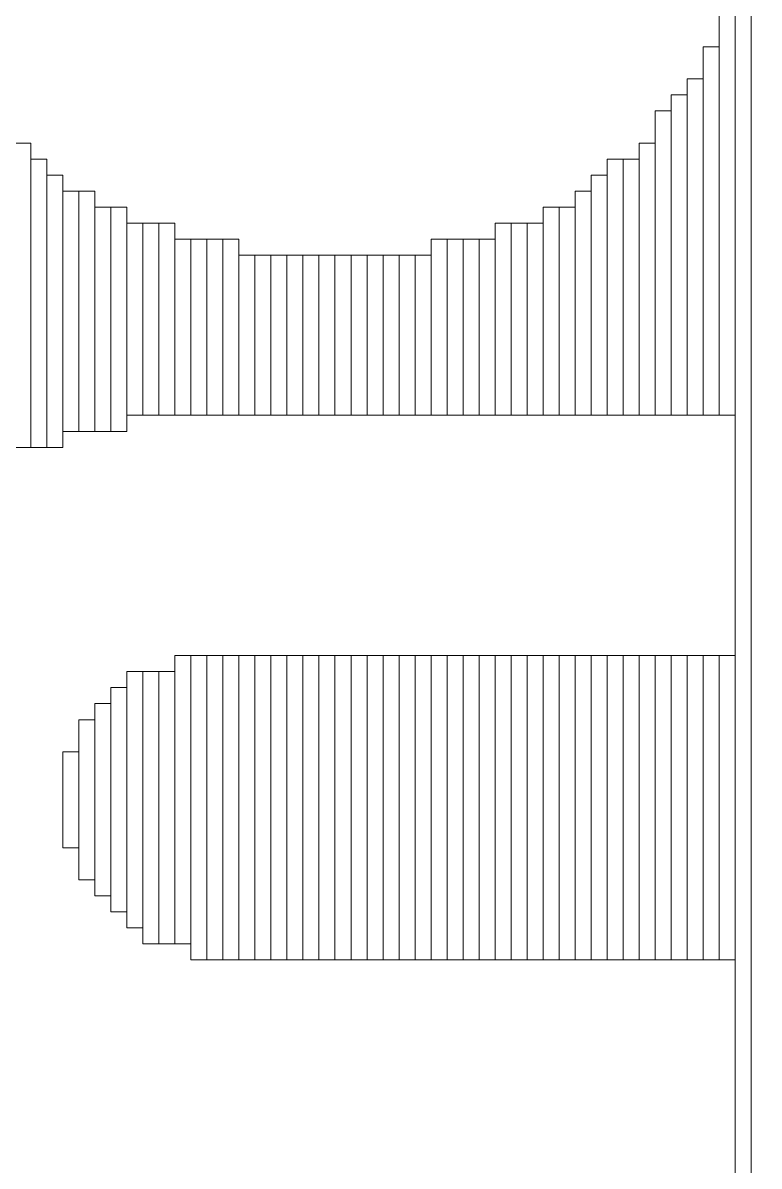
# Model space of a CAD drawing. Header units: millimetres. Extents: x -90 to 99, y -65 to 67.
# Drawn here: x -49.585 to -48.417, y -4.617 to -2.804 of the extents above; entities that cross this region are included whole.
import ezdxf

# ---------------------------------------------------------------- set-up
doc = ezdxf.new("R2010")
doc.units = ezdxf.units.MM
doc.header["$MEASUREMENT"] = 0
doc.layers.add('BG_OUTLINE', color=7, linetype='Continuous')
doc.layers.add('MA_PEN3', color=7, linetype='Continuous')

msp = doc.modelspace()

# ---------------------------------------------------------------- linework, layer by layer
at = {"layer": 'BG_OUTLINE', "color": 3, "lineweight": 9}
msp.add_open_spline([(-71.7269, -61.8795), (-71.7269, -61.8795), (-71.7343, 42.2681), (-71.7343, 42.2681), (-71.7343, 42.2681), (-71.7348, 43.0066), (-71.4419, 43.715), (-70.92, 44.2375), (-70.92, 44.2375), (-70.3982, 44.76), (-69.6866, 45.0538), (-68.9482, 45.0543), (-68.9482, 45.0543), (-68.9482, 45.0543), (75.2046, 45.0543), (75.2046, 45.0543), (75.2046, 45.0543), (76.8319, 45.0552), (78.1763, 43.7805), (78.2661, 42.1556), (78.2661, 42.1556), (78.2661, 42.1556), (78.2661, 31.2814), (78.2661, 31.2814), (78.2661, 31.2814), (78.2661, 31.2814), (72.2646, 31.2814), (72.2646, 31.2814), (72.2646, 31.2814), (72.2646, 31.2814), (72.2646, 26.9814), (72.2646, 26.9814), (72.2646, 26.9814), (72.2646, 26.9814), (78.2661, 26.9814), (78.2661, 26.9814), (78.2661, 26.9814), (78.2661, 26.9814), (78.2661, 18.6553), (78.2661, 18.6553), (78.2661, 18.6553), (78.2661, 18.6553), (72.2496, 18.6553), (72.2496, 18.6553), (72.2496, 18.6553), (72.2496, 18.6553), (72.2496, 14.3553), (72.2496, 14.3553), (72.2496, 14.3553), (72.2496, 14.3553), (78.2661, 14.3553), (78.2661, 14.3553), (78.2661, 14.3553), (78.2661, 14.3553), (78.2661, 9.255), (78.2661, 9.255), (78.2661, 9.255), (78.2661, 9.255), (72.2648, 9.255), (72.2648, 9.255), (72.2648, 9.255), (72.2648, 9.255), (72.2648, 4.955), (72.2648, 4.955), (72.2648, 4.955), (72.2648, 4.955), (78.2661, 4.955), (78.2661, 4.955), (78.2661, 4.955), (78.2661, 4.955), (78.2661, -3.3762), (78.2661, -3.3762), (78.2661, -3.3762), (78.2661, -3.3762), (72.2445, -3.3762), (72.2445, -3.3762), (72.2445, -3.3762), (72.2445, -3.3762), (72.2445, -7.6762), (72.2445, -7.6762), (72.2445, -7.6762), (72.2445, -7.6762), (78.2661, -7.6762), (78.2661, -7.6762), (78.2661, -7.6762), (78.2661, -7.6762), (78.2661, -12.7615), (78.2661, -12.7615), (78.2661, -12.7615), (78.2661, -12.7615), (72.2651, -12.7615), (72.2651, -12.7615), (72.2651, -12.7615), (72.2651, -12.7615), (72.2651, -17.0615), (72.2651, -17.0615), (72.2651, -17.0615), (72.2651, -17.0615), (78.2661, -17.0615), (78.2661, -17.0615), (78.2661, -17.0615), (78.2661, -17.0615), (78.2661, -25.4097), (78.2661, -25.4097), (78.2661, -25.4097), (78.2661, -25.4097), (72.2656, -25.4097), (72.2656, -25.4097), (72.2656, -25.4097), (72.2656, -25.4097), (72.2656, -29.7097), (72.2656, -29.7097), (72.2656, -29.7097), (72.2656, -29.7097), (78.2661, -29.7097), (78.2661, -29.7097), (78.2661, -29.7097), (78.2661, -29.7097), (78.2661, -34.793), (78.2661, -34.793), (78.2661, -34.793), (78.2661, -34.793), (72.2679, -34.793), (72.2679, -34.793), (72.2679, -34.793), (72.2679, -34.793), (72.2679, -39.0929), (72.2679, -39.0929), (72.2679, -39.0929), (72.2679, -39.0929), (78.2661, -39.0929), (78.2661, -39.0929), (78.2661, -39.0929), (78.2661, -39.0929), (78.2661, -47.4269), (78.2661, -47.4269), (78.2661, -47.4269), (78.2661, -47.4269), (72.2679, -47.4269), (72.2679, -47.4269), (72.2679, -47.4269), (72.2679, -47.4269), (72.2679, -51.7269), (72.2679, -51.7269), (72.2679, -51.7269), (72.2679, -51.7269), (78.2661, -51.7269), (78.2661, -51.7269), (78.2661, -51.7269), (78.2661, -51.7269), (78.2661, -51.8138), (78.2661, -51.8138), (78.2661, -51.8138), (78.2661, -51.8138), (78.2656, -61.8468), (78.2656, -61.8468), (78.2656, -61.8468), (78.2661, -62.6669), (77.9407, -63.4536), (77.3612, -64.0339), (77.3612, -64.0339), (76.7817, -64.6142), (75.9915, -64.9405), (75.1713, -64.941), (75.1713, -64.941), (75.1713, -64.941), (-68.6609, -64.9456), (-68.6609, -64.9456), (-68.6609, -64.9456), (-69.4735, -64.9461), (-70.2531, -64.6237), (-70.8281, -64.0495), (-70.8281, -64.0495), (-71.4031, -63.4752), (-71.7264, -62.6922), (-71.7269, -61.8795)], degree=3, knots=[0, 0, 0, 0, 0.022727, 0.022727, 0.022727, 0.022727, 0.045455, 0.045455, 0.045455, 0.045455, 0.068182, 0.068182, 0.068182, 0.068182, 0.090909, 0.090909, 0.090909, 0.090909, 0.113636, 0.113636, 0.113636, 0.113636, 0.136364, 0.136364, 0.136364, 0.136364, 0.159091, 0.159091, 0.159091, 0.159091, 0.181818, 0.181818, 0.181818, 0.181818, 0.204545, 0.204545, 0.204545, 0.204545, 0.227273, 0.227273, 0.227273, 0.227273, 0.25, 0.25, 0.25, 0.25, 0.272727, 0.272727, 0.272727, 0.272727, 0.295455, 0.295455, 0.295455, 0.295455, 0.318182, 0.318182, 0.318182, 0.318182, 0.340909, 0.340909, 0.340909, 0.340909, 0.363636, 0.363636, 0.363636, 0.363636, 0.386364, 0.386364, 0.386364, 0.386364, 0.409091, 0.409091, 0.409091, 0.409091, 0.431818, 0.431818, 0.431818, 0.431818, 0.454545, 0.454545, 0.454545, 0.454545, 0.477273, 0.477273, 0.477273, 0.477273, 0.5, 0.5, 0.5, 0.5, 0.522727, 0.522727, 0.522727, 0.522727, 0.545455, 0.545455, 0.545455, 0.545455, 0.568182, 0.568182, 0.568182, 0.568182, 0.590909, 0.590909, 0.590909, 0.590909, 0.613636, 0.613636, 0.613636, 0.613636, 0.636364, 0.636364, 0.636364, 0.636364, 0.659091, 0.659091, 0.659091, 0.659091, 0.681818, 0.681818, 0.681818, 0.681818, 0.704545, 0.704545, 0.704545, 0.704545, 0.727273, 0.727273, 0.727273, 0.727273, 0.75, 0.75, 0.75, 0.75, 0.772727, 0.772727, 0.772727, 0.772727, 0.795455, 0.795455, 0.795455, 0.795455, 0.818182, 0.818182, 0.818182, 0.818182, 0.840909, 0.840909, 0.840909, 0.840909, 0.863636, 0.863636, 0.863636, 0.863636, 0.886364, 0.886364, 0.886364, 0.886364, 0.909091, 0.909091, 0.909091, 0.909091, 0.931818, 0.931818, 0.931818, 0.931818, 0.954545, 0.954545, 0.954545, 0.954545, 0.977273, 0.977273, 0.977273, 0.977273, 1, 1, 1, 1], dxfattribs=at)
at = {"layer": 'MA_PEN3', "color": 5, "lineweight": 9}
for points in [[(-48.4043, -7.3384), (-48.4043, -7.3384), (-48.4297, -7.3384), (-48.4297, -7.3384), (-48.4297, -7.3384), (-48.4297, -7.3384), (-48.4297, 4.7264), (-48.4297, 4.7264), (-48.4297, 4.7264), (-48.4297, 4.7264), (-48.4043, 4.7264), (-48.4043, 4.7264), (-48.4043, 4.7264), (-48.4043, 4.7264), (-48.4043, -7.3384), (-48.4043, -7.3384)], [(-48.4297, -5.0016), (-48.4297, -5.0016), (-48.4551, -5.0016), (-48.4551, -5.0016), (-48.4551, -5.0016), (-48.4551, -5.0016), (-48.4551, -2.6648), (-48.4551, -2.6648), (-48.4551, -2.6648), (-48.4551, -2.6648), (-48.4297, -2.6648), (-48.4297, -2.6648), (-48.4297, -2.6648), (-48.4297, -2.6648), (-48.4297, -5.0016), (-48.4297, -5.0016)], [(-48.4551, -3.4268), (-48.4551, -3.4268), (-48.4805, -3.4268), (-48.4805, -3.4268), (-48.4805, -3.4268), (-48.4805, -3.4268), (-48.4805, -2.7664), (-48.4805, -2.7664), (-48.4805, -2.7664), (-48.4805, -2.7664), (-48.4551, -2.7664), (-48.4551, -2.7664), (-48.4551, -2.7664), (-48.4551, -2.7664), (-48.4551, -3.4268), (-48.4551, -3.4268)], [(-48.4805, -3.4268), (-48.4805, -3.4268), (-48.5059, -3.4268), (-48.5059, -3.4268), (-48.5059, -3.4268), (-48.5059, -3.4268), (-48.5059, -2.8426), (-48.5059, -2.8426), (-48.5059, -2.8426), (-48.5059, -2.8426), (-48.4805, -2.8426), (-48.4805, -2.8426), (-48.4805, -2.8426), (-48.4805, -2.8426), (-48.4805, -3.4268), (-48.4805, -3.4268)], [(-48.5059, -3.4268), (-48.5059, -3.4268), (-48.5313, -3.4268), (-48.5313, -3.4268), (-48.5313, -3.4268), (-48.5313, -3.4268), (-48.5313, -2.8934), (-48.5313, -2.8934), (-48.5313, -2.8934), (-48.5313, -2.8934), (-48.5059, -2.8934), (-48.5059, -2.8934), (-48.5059, -2.8934), (-48.5059, -2.8934), (-48.5059, -3.4268), (-48.5059, -3.4268)], [(-48.5313, -3.4268), (-48.5313, -3.4268), (-48.5567, -3.4268), (-48.5567, -3.4268), (-48.5567, -3.4268), (-48.5567, -3.4268), (-48.5567, -2.9188), (-48.5567, -2.9188), (-48.5567, -2.9188), (-48.5567, -2.9188), (-48.5313, -2.9188), (-48.5313, -2.9188), (-48.5313, -2.9188), (-48.5313, -2.9188), (-48.5313, -3.4268), (-48.5313, -3.4268)], [(-48.5567, -3.4268), (-48.5567, -3.4268), (-48.5821, -3.4268), (-48.5821, -3.4268), (-48.5821, -3.4268), (-48.5821, -3.4268), (-48.5821, -2.9442), (-48.5821, -2.9442), (-48.5821, -2.9442), (-48.5821, -2.9442), (-48.5567, -2.9442), (-48.5567, -2.9442), (-48.5567, -2.9442), (-48.5567, -2.9442), (-48.5567, -3.4268), (-48.5567, -3.4268)], [(-49.5728, -3.4776), (-49.5728, -3.4776), (-49.5981, -3.4776), (-49.5981, -3.4776), (-49.5981, -3.4776), (-49.5981, -3.4776), (-49.5981, -2.995), (-49.5981, -2.995), (-49.5981, -2.995), (-49.5981, -2.995), (-49.5728, -2.995), (-49.5728, -2.995), (-49.5728, -2.995), (-49.5728, -2.995), (-49.5728, -3.4776), (-49.5728, -3.4776)], [(-48.5821, -3.4268), (-48.5821, -3.4268), (-48.6075, -3.4268), (-48.6075, -3.4268), (-48.6075, -3.4268), (-48.6075, -3.4268), (-48.6075, -2.995), (-48.6075, -2.995), (-48.6075, -2.995), (-48.6075, -2.995), (-48.5821, -2.995), (-48.5821, -2.995), (-48.5821, -2.995), (-48.5821, -2.995), (-48.5821, -3.4268), (-48.5821, -3.4268)], [(-49.5473, -3.4776), (-49.5473, -3.4776), (-49.5728, -3.4776), (-49.5728, -3.4776), (-49.5728, -3.4776), (-49.5728, -3.4776), (-49.5728, -3.0204), (-49.5728, -3.0204), (-49.5728, -3.0204), (-49.5728, -3.0204), (-49.5473, -3.0204), (-49.5473, -3.0204), (-49.5473, -3.0204), (-49.5473, -3.0204), (-49.5473, -3.4776), (-49.5473, -3.4776)], [(-48.6329, -3.4268), (-48.6329, -3.4268), (-48.6583, -3.4268), (-48.6583, -3.4268), (-48.6583, -3.4268), (-48.6583, -3.4268), (-48.6583, -3.0204), (-48.6583, -3.0204), (-48.6583, -3.0204), (-48.6583, -3.0204), (-48.6329, -3.0204), (-48.6329, -3.0204), (-48.6329, -3.0204), (-48.6329, -3.0204), (-48.6329, -3.4268), (-48.6329, -3.4268)], [(-48.6075, -3.4268), (-48.6075, -3.4268), (-48.6329, -3.4268), (-48.6329, -3.4268), (-48.6329, -3.4268), (-48.6329, -3.4268), (-48.6329, -3.0204), (-48.6329, -3.0204), (-48.6329, -3.0204), (-48.6329, -3.0204), (-48.6075, -3.0204), (-48.6075, -3.0204), (-48.6075, -3.0204), (-48.6075, -3.0204), (-48.6075, -3.4268), (-48.6075, -3.4268)], [(-49.5219, -3.4776), (-49.5219, -3.4776), (-49.5473, -3.4776), (-49.5473, -3.4776), (-49.5473, -3.4776), (-49.5473, -3.4776), (-49.5473, -3.0458), (-49.5473, -3.0458), (-49.5473, -3.0458), (-49.5473, -3.0458), (-49.5219, -3.0458), (-49.5219, -3.0458), (-49.5219, -3.0458), (-49.5219, -3.0458), (-49.5219, -3.4776), (-49.5219, -3.4776)], [(-48.6583, -3.4268), (-48.6583, -3.4268), (-48.6837, -3.4268), (-48.6837, -3.4268), (-48.6837, -3.4268), (-48.6837, -3.4268), (-48.6837, -3.0458), (-48.6837, -3.0458), (-48.6837, -3.0458), (-48.6837, -3.0458), (-48.6583, -3.0458), (-48.6583, -3.0458), (-48.6583, -3.0458), (-48.6583, -3.0458), (-48.6583, -3.4268), (-48.6583, -3.4268)], [(-49.4966, -3.4522), (-49.4966, -3.4522), (-49.5219, -3.4522), (-49.5219, -3.4522), (-49.5219, -3.4522), (-49.5219, -3.4522), (-49.5219, -3.0712), (-49.5219, -3.0712), (-49.5219, -3.0712), (-49.5219, -3.0712), (-49.4966, -3.0712), (-49.4966, -3.0712), (-49.4966, -3.0712), (-49.4966, -3.0712), (-49.4966, -3.4522), (-49.4966, -3.4522)], [(-49.4711, -3.4522), (-49.4711, -3.4522), (-49.4966, -3.4522), (-49.4966, -3.4522), (-49.4966, -3.4522), (-49.4966, -3.4522), (-49.4966, -3.0712), (-49.4966, -3.0712), (-49.4966, -3.0712), (-49.4966, -3.0712), (-49.4711, -3.0712), (-49.4711, -3.0712), (-49.4711, -3.0712), (-49.4711, -3.0712), (-49.4711, -3.4522), (-49.4711, -3.4522)], [(-48.6837, -3.4268), (-48.6837, -3.4268), (-48.7091, -3.4268), (-48.7091, -3.4268), (-48.7091, -3.4268), (-48.7091, -3.4268), (-48.7091, -3.0712), (-48.7091, -3.0712), (-48.7091, -3.0712), (-48.7091, -3.0712), (-48.6837, -3.0712), (-48.6837, -3.0712), (-48.6837, -3.0712), (-48.6837, -3.0712), (-48.6837, -3.4268), (-48.6837, -3.4268)], [(-49.4457, -3.4522), (-49.4457, -3.4522), (-49.4711, -3.4522), (-49.4711, -3.4522), (-49.4711, -3.4522), (-49.4711, -3.4522), (-49.4711, -3.0966), (-49.4711, -3.0966), (-49.4711, -3.0966), (-49.4711, -3.0966), (-49.4457, -3.0966), (-49.4457, -3.0966), (-49.4457, -3.0966), (-49.4457, -3.0966), (-49.4457, -3.4522), (-49.4457, -3.4522)], [(-49.4204, -3.4522), (-49.4204, -3.4522), (-49.4457, -3.4522), (-49.4457, -3.4522), (-49.4457, -3.4522), (-49.4457, -3.4522), (-49.4457, -3.0966), (-49.4457, -3.0966), (-49.4457, -3.0966), (-49.4457, -3.0966), (-49.4204, -3.0966), (-49.4204, -3.0966), (-49.4204, -3.0966), (-49.4204, -3.0966), (-49.4204, -3.4522), (-49.4204, -3.4522)], [(-48.7345, -3.4268), (-48.7345, -3.4268), (-48.7599, -3.4268), (-48.7599, -3.4268), (-48.7599, -3.4268), (-48.7599, -3.4268), (-48.7599, -3.0966), (-48.7599, -3.0966), (-48.7599, -3.0966), (-48.7599, -3.0966), (-48.7345, -3.0966), (-48.7345, -3.0966), (-48.7345, -3.0966), (-48.7345, -3.0966), (-48.7345, -3.4268), (-48.7345, -3.4268)], [(-48.7091, -3.4268), (-48.7091, -3.4268), (-48.7345, -3.4268), (-48.7345, -3.4268), (-48.7345, -3.4268), (-48.7345, -3.4268), (-48.7345, -3.0966), (-48.7345, -3.0966), (-48.7345, -3.0966), (-48.7345, -3.0966), (-48.7091, -3.0966), (-48.7091, -3.0966), (-48.7091, -3.0966), (-48.7091, -3.0966), (-48.7091, -3.4268), (-48.7091, -3.4268)], [(-49.3949, -3.4268), (-49.3949, -3.4268), (-49.4204, -3.4268), (-49.4204, -3.4268), (-49.4204, -3.4268), (-49.4204, -3.4268), (-49.4204, -3.122), (-49.4204, -3.122), (-49.4204, -3.122), (-49.4204, -3.122), (-49.3949, -3.122), (-49.3949, -3.122), (-49.3949, -3.122), (-49.3949, -3.122), (-49.3949, -3.4268), (-49.3949, -3.4268)], [(-49.3695, -3.4268), (-49.3695, -3.4268), (-49.3949, -3.4268), (-49.3949, -3.4268), (-49.3949, -3.4268), (-49.3949, -3.4268), (-49.3949, -3.122), (-49.3949, -3.122), (-49.3949, -3.122), (-49.3949, -3.122), (-49.3695, -3.122), (-49.3695, -3.122), (-49.3695, -3.122), (-49.3695, -3.122), (-49.3695, -3.4268), (-49.3695, -3.4268)], [(-49.3442, -3.4268), (-49.3442, -3.4268), (-49.3695, -3.4268), (-49.3695, -3.4268), (-49.3695, -3.4268), (-49.3695, -3.4268), (-49.3695, -3.122), (-49.3695, -3.122), (-49.3695, -3.122), (-49.3695, -3.122), (-49.3442, -3.122), (-49.3442, -3.122), (-49.3442, -3.122), (-49.3442, -3.122), (-49.3442, -3.4268), (-49.3442, -3.4268)], [(-48.8107, -3.4268), (-48.8107, -3.4268), (-48.8361, -3.4268), (-48.8361, -3.4268), (-48.8361, -3.4268), (-48.8361, -3.4268), (-48.8361, -3.122), (-48.8361, -3.122), (-48.8361, -3.122), (-48.8361, -3.122), (-48.8107, -3.122), (-48.8107, -3.122), (-48.8107, -3.122), (-48.8107, -3.122), (-48.8107, -3.4268), (-48.8107, -3.4268)], [(-48.7853, -3.4268), (-48.7853, -3.4268), (-48.8107, -3.4268), (-48.8107, -3.4268), (-48.8107, -3.4268), (-48.8107, -3.4268), (-48.8107, -3.122), (-48.8107, -3.122), (-48.8107, -3.122), (-48.8107, -3.122), (-48.7853, -3.122), (-48.7853, -3.122), (-48.7853, -3.122), (-48.7853, -3.122), (-48.7853, -3.4268), (-48.7853, -3.4268)], [(-48.7599, -3.4268), (-48.7599, -3.4268), (-48.7853, -3.4268), (-48.7853, -3.4268), (-48.7853, -3.4268), (-48.7853, -3.4268), (-48.7853, -3.122), (-48.7853, -3.122), (-48.7853, -3.122), (-48.7853, -3.122), (-48.7599, -3.122), (-48.7599, -3.122), (-48.7599, -3.122), (-48.7599, -3.122), (-48.7599, -3.4268), (-48.7599, -3.4268)], [(-49.3187, -3.4268), (-49.3187, -3.4268), (-49.3442, -3.4268), (-49.3442, -3.4268), (-49.3442, -3.4268), (-49.3442, -3.4268), (-49.3442, -3.1474), (-49.3442, -3.1474), (-49.3442, -3.1474), (-49.3442, -3.1474), (-49.3187, -3.1474), (-49.3187, -3.1474), (-49.3187, -3.1474), (-49.3187, -3.1474), (-49.3187, -3.4268), (-49.3187, -3.4268)], [(-49.2933, -3.4268), (-49.2933, -3.4268), (-49.3187, -3.4268), (-49.3187, -3.4268), (-49.3187, -3.4268), (-49.3187, -3.4268), (-49.3187, -3.1474), (-49.3187, -3.1474), (-49.3187, -3.1474), (-49.3187, -3.1474), (-49.2933, -3.1474), (-49.2933, -3.1474), (-49.2933, -3.1474), (-49.2933, -3.1474), (-49.2933, -3.4268), (-49.2933, -3.4268)], [(-49.268, -3.4268), (-49.268, -3.4268), (-49.2933, -3.4268), (-49.2933, -3.4268), (-49.2933, -3.4268), (-49.2933, -3.4268), (-49.2933, -3.1474), (-49.2933, -3.1474), (-49.2933, -3.1474), (-49.2933, -3.1474), (-49.268, -3.1474), (-49.268, -3.1474), (-49.268, -3.1474), (-49.268, -3.1474), (-49.268, -3.4268), (-49.268, -3.4268)], [(-49.2425, -3.4268), (-49.2425, -3.4268), (-49.268, -3.4268), (-49.268, -3.4268), (-49.268, -3.4268), (-49.268, -3.4268), (-49.268, -3.1474), (-49.268, -3.1474), (-49.268, -3.1474), (-49.268, -3.1474), (-49.2425, -3.1474), (-49.2425, -3.1474), (-49.2425, -3.1474), (-49.2425, -3.1474), (-49.2425, -3.4268), (-49.2425, -3.4268)], [(-48.9123, -3.4268), (-48.9123, -3.4268), (-48.9377, -3.4268), (-48.9377, -3.4268), (-48.9377, -3.4268), (-48.9377, -3.4268), (-48.9377, -3.1474), (-48.9377, -3.1474), (-48.9377, -3.1474), (-48.9377, -3.1474), (-48.9123, -3.1474), (-48.9123, -3.1474), (-48.9123, -3.1474), (-48.9123, -3.1474), (-48.9123, -3.4268), (-48.9123, -3.4268)], [(-48.8869, -3.4268), (-48.8869, -3.4268), (-48.9123, -3.4268), (-48.9123, -3.4268), (-48.9123, -3.4268), (-48.9123, -3.4268), (-48.9123, -3.1474), (-48.9123, -3.1474), (-48.9123, -3.1474), (-48.9123, -3.1474), (-48.8869, -3.1474), (-48.8869, -3.1474), (-48.8869, -3.1474), (-48.8869, -3.1474), (-48.8869, -3.4268), (-48.8869, -3.4268)], [(-48.8615, -3.4268), (-48.8615, -3.4268), (-48.8869, -3.4268), (-48.8869, -3.4268), (-48.8869, -3.4268), (-48.8869, -3.4268), (-48.8869, -3.1474), (-48.8869, -3.1474), (-48.8869, -3.1474), (-48.8869, -3.1474), (-48.8615, -3.1474), (-48.8615, -3.1474), (-48.8615, -3.1474), (-48.8615, -3.1474), (-48.8615, -3.4268), (-48.8615, -3.4268)], [(-48.8361, -3.4268), (-48.8361, -3.4268), (-48.8615, -3.4268), (-48.8615, -3.4268), (-48.8615, -3.4268), (-48.8615, -3.4268), (-48.8615, -3.1474), (-48.8615, -3.1474), (-48.8615, -3.1474), (-48.8615, -3.1474), (-48.8361, -3.1474), (-48.8361, -3.1474), (-48.8361, -3.1474), (-48.8361, -3.1474), (-48.8361, -3.4268), (-48.8361, -3.4268)], [(-49.2171, -3.4268), (-49.2171, -3.4268), (-49.2425, -3.4268), (-49.2425, -3.4268), (-49.2425, -3.4268), (-49.2425, -3.4268), (-49.2425, -3.1728), (-49.2425, -3.1728), (-49.2425, -3.1728), (-49.2425, -3.1728), (-49.2171, -3.1728), (-49.2171, -3.1728), (-49.2171, -3.1728), (-49.2171, -3.1728), (-49.2171, -3.4268), (-49.2171, -3.4268)], [(-49.1917, -3.4268), (-49.1917, -3.4268), (-49.2171, -3.4268), (-49.2171, -3.4268), (-49.2171, -3.4268), (-49.2171, -3.4268), (-49.2171, -3.1728), (-49.2171, -3.1728), (-49.2171, -3.1728), (-49.2171, -3.1728), (-49.1917, -3.1728), (-49.1917, -3.1728), (-49.1917, -3.1728), (-49.1917, -3.1728), (-49.1917, -3.4268), (-49.1917, -3.4268)], [(-49.1663, -3.4268), (-49.1663, -3.4268), (-49.1917, -3.4268), (-49.1917, -3.4268), (-49.1917, -3.4268), (-49.1917, -3.4268), (-49.1917, -3.1728), (-49.1917, -3.1728), (-49.1917, -3.1728), (-49.1917, -3.1728), (-49.1663, -3.1728), (-49.1663, -3.1728), (-49.1663, -3.1728), (-49.1663, -3.1728), (-49.1663, -3.4268), (-49.1663, -3.4268)], [(-49.1409, -3.4268), (-49.1409, -3.4268), (-49.1663, -3.4268), (-49.1663, -3.4268), (-49.1663, -3.4268), (-49.1663, -3.4268), (-49.1663, -3.1728), (-49.1663, -3.1728), (-49.1663, -3.1728), (-49.1663, -3.1728), (-49.1409, -3.1728), (-49.1409, -3.1728), (-49.1409, -3.1728), (-49.1409, -3.1728), (-49.1409, -3.4268), (-49.1409, -3.4268)], [(-49.1155, -3.4268), (-49.1155, -3.4268), (-49.1409, -3.4268), (-49.1409, -3.4268), (-49.1409, -3.4268), (-49.1409, -3.4268), (-49.1409, -3.1728), (-49.1409, -3.1728), (-49.1409, -3.1728), (-49.1409, -3.1728), (-49.1155, -3.1728), (-49.1155, -3.1728), (-49.1155, -3.1728), (-49.1155, -3.1728), (-49.1155, -3.4268), (-49.1155, -3.4268)], [(-49.0901, -3.4268), (-49.0901, -3.4268), (-49.1155, -3.4268), (-49.1155, -3.4268), (-49.1155, -3.4268), (-49.1155, -3.4268), (-49.1155, -3.1728), (-49.1155, -3.1728), (-49.1155, -3.1728), (-49.1155, -3.1728), (-49.0901, -3.1728), (-49.0901, -3.1728), (-49.0901, -3.1728), (-49.0901, -3.1728), (-49.0901, -3.4268), (-49.0901, -3.4268)], [(-49.0647, -3.4268), (-49.0647, -3.4268), (-49.0901, -3.4268), (-49.0901, -3.4268), (-49.0901, -3.4268), (-49.0901, -3.4268), (-49.0901, -3.1728), (-49.0901, -3.1728), (-49.0901, -3.1728), (-49.0901, -3.1728), (-49.0647, -3.1728), (-49.0647, -3.1728), (-49.0647, -3.1728), (-49.0647, -3.1728), (-49.0647, -3.4268), (-49.0647, -3.4268)], [(-49.0393, -3.4268), (-49.0393, -3.4268), (-49.0647, -3.4268), (-49.0647, -3.4268), (-49.0647, -3.4268), (-49.0647, -3.4268), (-49.0647, -3.1728), (-49.0647, -3.1728), (-49.0647, -3.1728), (-49.0647, -3.1728), (-49.0393, -3.1728), (-49.0393, -3.1728), (-49.0393, -3.1728), (-49.0393, -3.1728), (-49.0393, -3.4268), (-49.0393, -3.4268)], [(-49.0139, -3.4268), (-49.0139, -3.4268), (-49.0393, -3.4268), (-49.0393, -3.4268), (-49.0393, -3.4268), (-49.0393, -3.4268), (-49.0393, -3.1728), (-49.0393, -3.1728), (-49.0393, -3.1728), (-49.0393, -3.1728), (-49.0139, -3.1728), (-49.0139, -3.1728), (-49.0139, -3.1728), (-49.0139, -3.1728), (-49.0139, -3.4268), (-49.0139, -3.4268)], [(-48.9885, -3.4268), (-48.9885, -3.4268), (-49.0139, -3.4268), (-49.0139, -3.4268), (-49.0139, -3.4268), (-49.0139, -3.4268), (-49.0139, -3.1728), (-49.0139, -3.1728), (-49.0139, -3.1728), (-49.0139, -3.1728), (-48.9885, -3.1728), (-48.9885, -3.1728), (-48.9885, -3.1728), (-48.9885, -3.1728), (-48.9885, -3.4268), (-48.9885, -3.4268)], [(-48.9631, -3.4268), (-48.9631, -3.4268), (-48.9885, -3.4268), (-48.9885, -3.4268), (-48.9885, -3.4268), (-48.9885, -3.4268), (-48.9885, -3.1728), (-48.9885, -3.1728), (-48.9885, -3.1728), (-48.9885, -3.1728), (-48.9631, -3.1728), (-48.9631, -3.1728), (-48.9631, -3.1728), (-48.9631, -3.1728), (-48.9631, -3.4268), (-48.9631, -3.4268)], [(-48.9377, -3.4268), (-48.9377, -3.4268), (-48.9631, -3.4268), (-48.9631, -3.4268), (-48.9631, -3.4268), (-48.9631, -3.4268), (-48.9631, -3.1728), (-48.9631, -3.1728), (-48.9631, -3.1728), (-48.9631, -3.1728), (-48.9377, -3.1728), (-48.9377, -3.1728), (-48.9377, -3.1728), (-48.9377, -3.1728), (-48.9377, -3.4268), (-48.9377, -3.4268)], [(-49.3187, -4.265), (-49.3187, -4.265), (-49.3442, -4.265), (-49.3442, -4.265), (-49.3442, -4.265), (-49.3442, -4.265), (-49.3442, -3.8078), (-49.3442, -3.8078), (-49.3442, -3.8078), (-49.3442, -3.8078), (-49.3187, -3.8078), (-49.3187, -3.8078), (-49.3187, -3.8078), (-49.3187, -3.8078), (-49.3187, -4.265), (-49.3187, -4.265)], [(-49.2933, -4.2904), (-49.2933, -4.2904), (-49.3187, -4.2904), (-49.3187, -4.2904), (-49.3187, -4.2904), (-49.3187, -4.2904), (-49.3187, -3.8078), (-49.3187, -3.8078), (-49.3187, -3.8078), (-49.3187, -3.8078), (-49.2933, -3.8078), (-49.2933, -3.8078), (-49.2933, -3.8078), (-49.2933, -3.8078), (-49.2933, -4.2904), (-49.2933, -4.2904)], [(-49.268, -4.2904), (-49.268, -4.2904), (-49.2933, -4.2904), (-49.2933, -4.2904), (-49.2933, -4.2904), (-49.2933, -4.2904), (-49.2933, -3.8078), (-49.2933, -3.8078), (-49.2933, -3.8078), (-49.2933, -3.8078), (-49.268, -3.8078), (-49.268, -3.8078), (-49.268, -3.8078), (-49.268, -3.8078), (-49.268, -4.2904), (-49.268, -4.2904)], [(-49.2425, -4.2904), (-49.2425, -4.2904), (-49.268, -4.2904), (-49.268, -4.2904), (-49.268, -4.2904), (-49.268, -4.2904), (-49.268, -3.8078), (-49.268, -3.8078), (-49.268, -3.8078), (-49.268, -3.8078), (-49.2425, -3.8078), (-49.2425, -3.8078), (-49.2425, -3.8078), (-49.2425, -3.8078), (-49.2425, -4.2904), (-49.2425, -4.2904)], [(-49.2171, -4.2904), (-49.2171, -4.2904), (-49.2425, -4.2904), (-49.2425, -4.2904), (-49.2425, -4.2904), (-49.2425, -4.2904), (-49.2425, -3.8078), (-49.2425, -3.8078), (-49.2425, -3.8078), (-49.2425, -3.8078), (-49.2171, -3.8078), (-49.2171, -3.8078), (-49.2171, -3.8078), (-49.2171, -3.8078), (-49.2171, -4.2904), (-49.2171, -4.2904)], [(-49.1917, -4.2904), (-49.1917, -4.2904), (-49.2171, -4.2904), (-49.2171, -4.2904), (-49.2171, -4.2904), (-49.2171, -4.2904), (-49.2171, -3.8078), (-49.2171, -3.8078), (-49.2171, -3.8078), (-49.2171, -3.8078), (-49.1917, -3.8078), (-49.1917, -3.8078), (-49.1917, -3.8078), (-49.1917, -3.8078), (-49.1917, -4.2904), (-49.1917, -4.2904)], [(-49.1663, -4.2904), (-49.1663, -4.2904), (-49.1917, -4.2904), (-49.1917, -4.2904), (-49.1917, -4.2904), (-49.1917, -4.2904), (-49.1917, -3.8078), (-49.1917, -3.8078), (-49.1917, -3.8078), (-49.1917, -3.8078), (-49.1663, -3.8078), (-49.1663, -3.8078), (-49.1663, -3.8078), (-49.1663, -3.8078), (-49.1663, -4.2904), (-49.1663, -4.2904)], [(-49.1409, -4.2904), (-49.1409, -4.2904), (-49.1663, -4.2904), (-49.1663, -4.2904), (-49.1663, -4.2904), (-49.1663, -4.2904), (-49.1663, -3.8078), (-49.1663, -3.8078), (-49.1663, -3.8078), (-49.1663, -3.8078), (-49.1409, -3.8078), (-49.1409, -3.8078), (-49.1409, -3.8078), (-49.1409, -3.8078), (-49.1409, -4.2904), (-49.1409, -4.2904)], [(-49.1155, -4.2904), (-49.1155, -4.2904), (-49.1409, -4.2904), (-49.1409, -4.2904), (-49.1409, -4.2904), (-49.1409, -4.2904), (-49.1409, -3.8078), (-49.1409, -3.8078), (-49.1409, -3.8078), (-49.1409, -3.8078), (-49.1155, -3.8078), (-49.1155, -3.8078), (-49.1155, -3.8078), (-49.1155, -3.8078), (-49.1155, -4.2904), (-49.1155, -4.2904)], [(-49.0901, -4.2904), (-49.0901, -4.2904), (-49.1155, -4.2904), (-49.1155, -4.2904), (-49.1155, -4.2904), (-49.1155, -4.2904), (-49.1155, -3.8078), (-49.1155, -3.8078), (-49.1155, -3.8078), (-49.1155, -3.8078), (-49.0901, -3.8078), (-49.0901, -3.8078), (-49.0901, -3.8078), (-49.0901, -3.8078), (-49.0901, -4.2904), (-49.0901, -4.2904)], [(-49.0647, -4.2904), (-49.0647, -4.2904), (-49.0901, -4.2904), (-49.0901, -4.2904), (-49.0901, -4.2904), (-49.0901, -4.2904), (-49.0901, -3.8078), (-49.0901, -3.8078), (-49.0901, -3.8078), (-49.0901, -3.8078), (-49.0647, -3.8078), (-49.0647, -3.8078), (-49.0647, -3.8078), (-49.0647, -3.8078), (-49.0647, -4.2904), (-49.0647, -4.2904)], [(-49.0393, -4.2904), (-49.0393, -4.2904), (-49.0647, -4.2904), (-49.0647, -4.2904), (-49.0647, -4.2904), (-49.0647, -4.2904), (-49.0647, -3.8078), (-49.0647, -3.8078), (-49.0647, -3.8078), (-49.0647, -3.8078), (-49.0393, -3.8078), (-49.0393, -3.8078), (-49.0393, -3.8078), (-49.0393, -3.8078), (-49.0393, -4.2904), (-49.0393, -4.2904)], [(-49.0139, -4.2904), (-49.0139, -4.2904), (-49.0393, -4.2904), (-49.0393, -4.2904), (-49.0393, -4.2904), (-49.0393, -4.2904), (-49.0393, -3.8078), (-49.0393, -3.8078), (-49.0393, -3.8078), (-49.0393, -3.8078), (-49.0139, -3.8078), (-49.0139, -3.8078), (-49.0139, -3.8078), (-49.0139, -3.8078), (-49.0139, -4.2904), (-49.0139, -4.2904)], [(-48.9885, -4.2904), (-48.9885, -4.2904), (-49.0139, -4.2904), (-49.0139, -4.2904), (-49.0139, -4.2904), (-49.0139, -4.2904), (-49.0139, -3.8078), (-49.0139, -3.8078), (-49.0139, -3.8078), (-49.0139, -3.8078), (-48.9885, -3.8078), (-48.9885, -3.8078), (-48.9885, -3.8078), (-48.9885, -3.8078), (-48.9885, -4.2904), (-48.9885, -4.2904)], [(-48.9631, -4.2904), (-48.9631, -4.2904), (-48.9885, -4.2904), (-48.9885, -4.2904), (-48.9885, -4.2904), (-48.9885, -4.2904), (-48.9885, -3.8078), (-48.9885, -3.8078), (-48.9885, -3.8078), (-48.9885, -3.8078), (-48.9631, -3.8078), (-48.9631, -3.8078), (-48.9631, -3.8078), (-48.9631, -3.8078), (-48.9631, -4.2904), (-48.9631, -4.2904)], [(-48.9377, -4.2904), (-48.9377, -4.2904), (-48.9631, -4.2904), (-48.9631, -4.2904), (-48.9631, -4.2904), (-48.9631, -4.2904), (-48.9631, -3.8078), (-48.9631, -3.8078), (-48.9631, -3.8078), (-48.9631, -3.8078), (-48.9377, -3.8078), (-48.9377, -3.8078), (-48.9377, -3.8078), (-48.9377, -3.8078), (-48.9377, -4.2904), (-48.9377, -4.2904)], [(-48.9123, -4.2904), (-48.9123, -4.2904), (-48.9377, -4.2904), (-48.9377, -4.2904), (-48.9377, -4.2904), (-48.9377, -4.2904), (-48.9377, -3.8078), (-48.9377, -3.8078), (-48.9377, -3.8078), (-48.9377, -3.8078), (-48.9123, -3.8078), (-48.9123, -3.8078), (-48.9123, -3.8078), (-48.9123, -3.8078), (-48.9123, -4.2904), (-48.9123, -4.2904)], [(-48.8869, -4.2904), (-48.8869, -4.2904), (-48.9123, -4.2904), (-48.9123, -4.2904), (-48.9123, -4.2904), (-48.9123, -4.2904), (-48.9123, -3.8078), (-48.9123, -3.8078), (-48.9123, -3.8078), (-48.9123, -3.8078), (-48.8869, -3.8078), (-48.8869, -3.8078), (-48.8869, -3.8078), (-48.8869, -3.8078), (-48.8869, -4.2904), (-48.8869, -4.2904)], [(-48.8615, -4.2904), (-48.8615, -4.2904), (-48.8869, -4.2904), (-48.8869, -4.2904), (-48.8869, -4.2904), (-48.8869, -4.2904), (-48.8869, -3.8078), (-48.8869, -3.8078), (-48.8869, -3.8078), (-48.8869, -3.8078), (-48.8615, -3.8078), (-48.8615, -3.8078), (-48.8615, -3.8078), (-48.8615, -3.8078), (-48.8615, -4.2904), (-48.8615, -4.2904)], [(-48.8361, -4.2904), (-48.8361, -4.2904), (-48.8615, -4.2904), (-48.8615, -4.2904), (-48.8615, -4.2904), (-48.8615, -4.2904), (-48.8615, -3.8078), (-48.8615, -3.8078), (-48.8615, -3.8078), (-48.8615, -3.8078), (-48.8361, -3.8078), (-48.8361, -3.8078), (-48.8361, -3.8078), (-48.8361, -3.8078), (-48.8361, -4.2904), (-48.8361, -4.2904)], [(-48.8107, -4.2904), (-48.8107, -4.2904), (-48.8361, -4.2904), (-48.8361, -4.2904), (-48.8361, -4.2904), (-48.8361, -4.2904), (-48.8361, -3.8078), (-48.8361, -3.8078), (-48.8361, -3.8078), (-48.8361, -3.8078), (-48.8107, -3.8078), (-48.8107, -3.8078), (-48.8107, -3.8078), (-48.8107, -3.8078), (-48.8107, -4.2904), (-48.8107, -4.2904)], [(-48.7853, -4.2904), (-48.7853, -4.2904), (-48.8107, -4.2904), (-48.8107, -4.2904), (-48.8107, -4.2904), (-48.8107, -4.2904), (-48.8107, -3.8078), (-48.8107, -3.8078), (-48.8107, -3.8078), (-48.8107, -3.8078), (-48.7853, -3.8078), (-48.7853, -3.8078), (-48.7853, -3.8078), (-48.7853, -3.8078), (-48.7853, -4.2904), (-48.7853, -4.2904)], [(-48.7599, -4.2904), (-48.7599, -4.2904), (-48.7853, -4.2904), (-48.7853, -4.2904), (-48.7853, -4.2904), (-48.7853, -4.2904), (-48.7853, -3.8078), (-48.7853, -3.8078), (-48.7853, -3.8078), (-48.7853, -3.8078), (-48.7599, -3.8078), (-48.7599, -3.8078), (-48.7599, -3.8078), (-48.7599, -3.8078), (-48.7599, -4.2904), (-48.7599, -4.2904)], [(-48.7345, -4.2904), (-48.7345, -4.2904), (-48.7599, -4.2904), (-48.7599, -4.2904), (-48.7599, -4.2904), (-48.7599, -4.2904), (-48.7599, -3.8078), (-48.7599, -3.8078), (-48.7599, -3.8078), (-48.7599, -3.8078), (-48.7345, -3.8078), (-48.7345, -3.8078), (-48.7345, -3.8078), (-48.7345, -3.8078), (-48.7345, -4.2904), (-48.7345, -4.2904)], [(-48.7091, -4.2904), (-48.7091, -4.2904), (-48.7345, -4.2904), (-48.7345, -4.2904), (-48.7345, -4.2904), (-48.7345, -4.2904), (-48.7345, -3.8078), (-48.7345, -3.8078), (-48.7345, -3.8078), (-48.7345, -3.8078), (-48.7091, -3.8078), (-48.7091, -3.8078), (-48.7091, -3.8078), (-48.7091, -3.8078), (-48.7091, -4.2904), (-48.7091, -4.2904)], [(-48.6837, -4.2904), (-48.6837, -4.2904), (-48.7091, -4.2904), (-48.7091, -4.2904), (-48.7091, -4.2904), (-48.7091, -4.2904), (-48.7091, -3.8078), (-48.7091, -3.8078), (-48.7091, -3.8078), (-48.7091, -3.8078), (-48.6837, -3.8078), (-48.6837, -3.8078), (-48.6837, -3.8078), (-48.6837, -3.8078), (-48.6837, -4.2904), (-48.6837, -4.2904)], [(-48.6583, -4.2904), (-48.6583, -4.2904), (-48.6837, -4.2904), (-48.6837, -4.2904), (-48.6837, -4.2904), (-48.6837, -4.2904), (-48.6837, -3.8078), (-48.6837, -3.8078), (-48.6837, -3.8078), (-48.6837, -3.8078), (-48.6583, -3.8078), (-48.6583, -3.8078), (-48.6583, -3.8078), (-48.6583, -3.8078), (-48.6583, -4.2904), (-48.6583, -4.2904)], [(-48.6329, -4.2904), (-48.6329, -4.2904), (-48.6583, -4.2904), (-48.6583, -4.2904), (-48.6583, -4.2904), (-48.6583, -4.2904), (-48.6583, -3.8078), (-48.6583, -3.8078), (-48.6583, -3.8078), (-48.6583, -3.8078), (-48.6329, -3.8078), (-48.6329, -3.8078), (-48.6329, -3.8078), (-48.6329, -3.8078), (-48.6329, -4.2904), (-48.6329, -4.2904)], [(-48.6075, -4.2904), (-48.6075, -4.2904), (-48.6329, -4.2904), (-48.6329, -4.2904), (-48.6329, -4.2904), (-48.6329, -4.2904), (-48.6329, -3.8078), (-48.6329, -3.8078), (-48.6329, -3.8078), (-48.6329, -3.8078), (-48.6075, -3.8078), (-48.6075, -3.8078), (-48.6075, -3.8078), (-48.6075, -3.8078), (-48.6075, -4.2904), (-48.6075, -4.2904)], [(-48.5821, -4.2904), (-48.5821, -4.2904), (-48.6075, -4.2904), (-48.6075, -4.2904), (-48.6075, -4.2904), (-48.6075, -4.2904), (-48.6075, -3.8078), (-48.6075, -3.8078), (-48.6075, -3.8078), (-48.6075, -3.8078), (-48.5821, -3.8078), (-48.5821, -3.8078), (-48.5821, -3.8078), (-48.5821, -3.8078), (-48.5821, -4.2904), (-48.5821, -4.2904)], [(-48.5567, -4.2904), (-48.5567, -4.2904), (-48.5821, -4.2904), (-48.5821, -4.2904), (-48.5821, -4.2904), (-48.5821, -4.2904), (-48.5821, -3.8078), (-48.5821, -3.8078), (-48.5821, -3.8078), (-48.5821, -3.8078), (-48.5567, -3.8078), (-48.5567, -3.8078), (-48.5567, -3.8078), (-48.5567, -3.8078), (-48.5567, -4.2904), (-48.5567, -4.2904)], [(-48.5313, -4.2904), (-48.5313, -4.2904), (-48.5567, -4.2904), (-48.5567, -4.2904), (-48.5567, -4.2904), (-48.5567, -4.2904), (-48.5567, -3.8078), (-48.5567, -3.8078), (-48.5567, -3.8078), (-48.5567, -3.8078), (-48.5313, -3.8078), (-48.5313, -3.8078), (-48.5313, -3.8078), (-48.5313, -3.8078), (-48.5313, -4.2904), (-48.5313, -4.2904)], [(-48.5059, -4.2904), (-48.5059, -4.2904), (-48.5313, -4.2904), (-48.5313, -4.2904), (-48.5313, -4.2904), (-48.5313, -4.2904), (-48.5313, -3.8078), (-48.5313, -3.8078), (-48.5313, -3.8078), (-48.5313, -3.8078), (-48.5059, -3.8078), (-48.5059, -3.8078), (-48.5059, -3.8078), (-48.5059, -3.8078), (-48.5059, -4.2904), (-48.5059, -4.2904)], [(-48.4805, -4.2904), (-48.4805, -4.2904), (-48.5059, -4.2904), (-48.5059, -4.2904), (-48.5059, -4.2904), (-48.5059, -4.2904), (-48.5059, -3.8078), (-48.5059, -3.8078), (-48.5059, -3.8078), (-48.5059, -3.8078), (-48.4805, -3.8078), (-48.4805, -3.8078), (-48.4805, -3.8078), (-48.4805, -3.8078), (-48.4805, -4.2904), (-48.4805, -4.2904)], [(-48.4551, -4.2904), (-48.4551, -4.2904), (-48.4805, -4.2904), (-48.4805, -4.2904), (-48.4805, -4.2904), (-48.4805, -4.2904), (-48.4805, -3.8078), (-48.4805, -3.8078), (-48.4805, -3.8078), (-48.4805, -3.8078), (-48.4551, -3.8078), (-48.4551, -3.8078), (-48.4551, -3.8078), (-48.4551, -3.8078), (-48.4551, -4.2904), (-48.4551, -4.2904)], [(-49.3949, -4.2396), (-49.3949, -4.2396), (-49.4204, -4.2396), (-49.4204, -4.2396), (-49.4204, -4.2396), (-49.4204, -4.2396), (-49.4204, -3.8332), (-49.4204, -3.8332), (-49.4204, -3.8332), (-49.4204, -3.8332), (-49.3949, -3.8332), (-49.3949, -3.8332), (-49.3949, -3.8332), (-49.3949, -3.8332), (-49.3949, -4.2396), (-49.3949, -4.2396)], [(-49.3695, -4.265), (-49.3695, -4.265), (-49.3949, -4.265), (-49.3949, -4.265), (-49.3949, -4.265), (-49.3949, -4.265), (-49.3949, -3.8332), (-49.3949, -3.8332), (-49.3949, -3.8332), (-49.3949, -3.8332), (-49.3695, -3.8332), (-49.3695, -3.8332), (-49.3695, -3.8332), (-49.3695, -3.8332), (-49.3695, -4.265), (-49.3695, -4.265)], [(-49.3442, -4.265), (-49.3442, -4.265), (-49.3695, -4.265), (-49.3695, -4.265), (-49.3695, -4.265), (-49.3695, -4.265), (-49.3695, -3.8332), (-49.3695, -3.8332), (-49.3695, -3.8332), (-49.3695, -3.8332), (-49.3442, -3.8332), (-49.3442, -3.8332), (-49.3442, -3.8332), (-49.3442, -3.8332), (-49.3442, -4.265), (-49.3442, -4.265)], [(-49.4204, -4.2142), (-49.4204, -4.2142), (-49.4457, -4.2142), (-49.4457, -4.2142), (-49.4457, -4.2142), (-49.4457, -4.2142), (-49.4457, -3.8586), (-49.4457, -3.8586), (-49.4457, -3.8586), (-49.4457, -3.8586), (-49.4204, -3.8586), (-49.4204, -3.8586), (-49.4204, -3.8586), (-49.4204, -3.8586), (-49.4204, -4.2142), (-49.4204, -4.2142)], [(-49.4457, -4.1888), (-49.4457, -4.1888), (-49.4711, -4.1888), (-49.4711, -4.1888), (-49.4711, -4.1888), (-49.4711, -4.1888), (-49.4711, -3.884), (-49.4711, -3.884), (-49.4711, -3.884), (-49.4711, -3.884), (-49.4457, -3.884), (-49.4457, -3.884), (-49.4457, -3.884), (-49.4457, -3.884), (-49.4457, -4.1888), (-49.4457, -4.1888)], [(-49.4711, -4.1634), (-49.4711, -4.1634), (-49.4966, -4.1634), (-49.4966, -4.1634), (-49.4966, -4.1634), (-49.4966, -4.1634), (-49.4966, -3.9094), (-49.4966, -3.9094), (-49.4966, -3.9094), (-49.4966, -3.9094), (-49.4711, -3.9094), (-49.4711, -3.9094), (-49.4711, -3.9094), (-49.4711, -3.9094), (-49.4711, -4.1634), (-49.4711, -4.1634)], [(-49.4966, -4.1126), (-49.4966, -4.1126), (-49.5219, -4.1126), (-49.5219, -4.1126), (-49.5219, -4.1126), (-49.5219, -4.1126), (-49.5219, -3.9602), (-49.5219, -3.9602), (-49.5219, -3.9602), (-49.5219, -3.9602), (-49.4966, -3.9602), (-49.4966, -3.9602), (-49.4966, -3.9602), (-49.4966, -3.9602), (-49.4966, -4.1126), (-49.4966, -4.1126)]]:
    msp.add_open_spline(points, degree=3, knots=[0, 0, 0, 0, 0.25, 0.25, 0.25, 0.25, 0.5, 0.5, 0.5, 0.5, 0.75, 0.75, 0.75, 0.75, 1, 1, 1, 1], dxfattribs=at)

doc.saveas('drawing.dxf')
